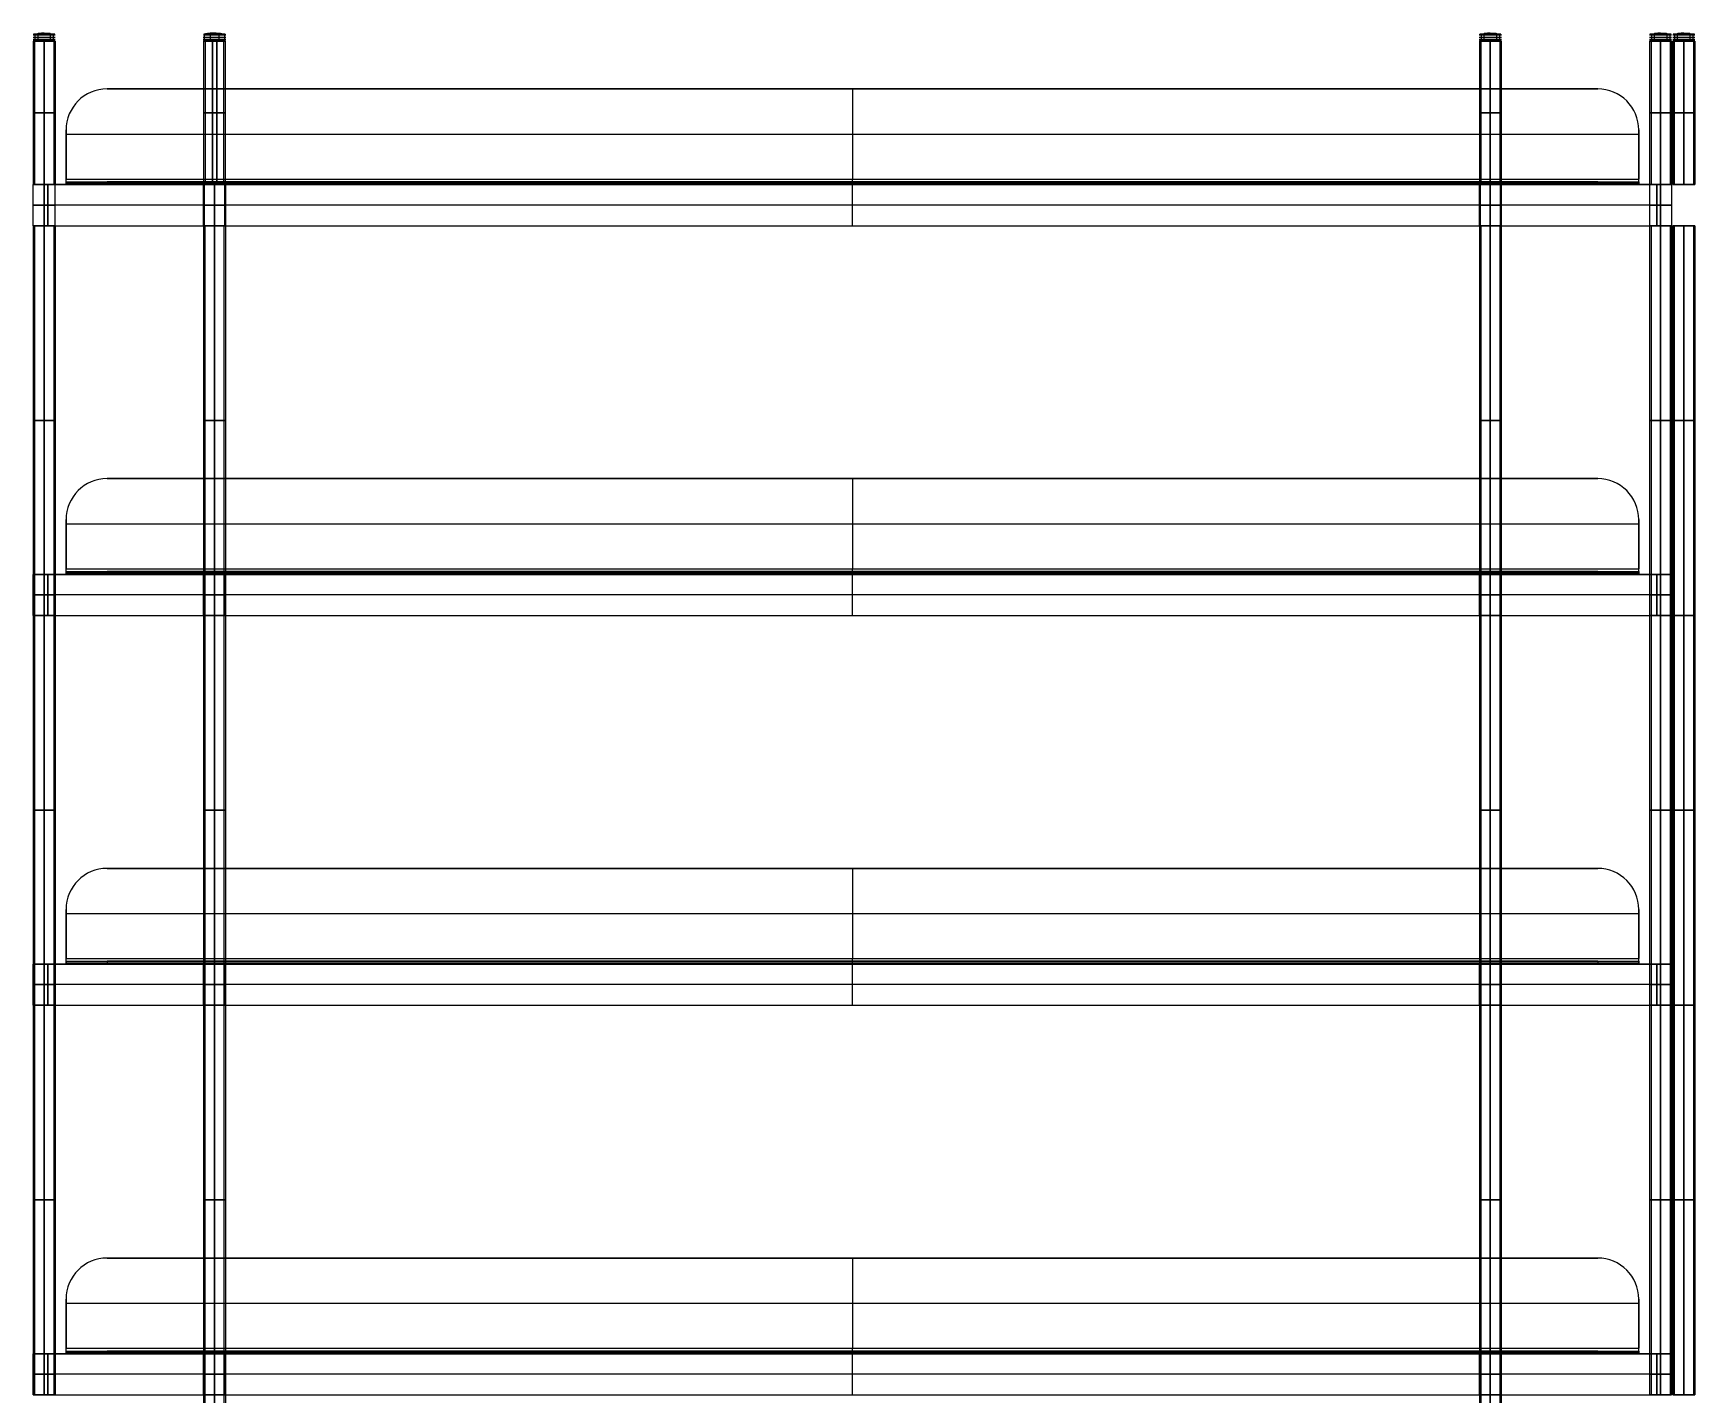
# Model space of a CAD drawing. Header units: millimetres. Extents: x -17 to 2899, y 470 to 2182.
# Drawn here: x -8 to 1207, y 1186 to 2182 of the extents above; entities that cross this region are included whole.
import ezdxf

# ---------------------------------------------------------------- set-up
doc = ezdxf.new("R2010")
doc.units = ezdxf.units.MM
doc.header["$MEASUREMENT"] = 0
doc.layers.add('Default', color=7, linetype='Continuous', true_color=0x000000)

# ---------------------------------------------------------------- blocks, each defined once
blk = doc.blocks.new('Top_Single')
at = {"layer": 'Default'}
for p, q in [((-8.2, 4.1), (-8.2, 0.4)), ((0, 4.1, 8.2), (0, 0.4, 8.2)), ((0, 0.4, -8.2), (0, 4.1, -8.2)), ((8.2, 4.1), (8.2, 0.4)), ((-6.9, -0.3), (6.9, -0.3)), ((0, -0.3, -6.9), (0, -0.3, 6.9))]:
    blk.add_line(p, q, dxfattribs=at)
for centre, start, end in [((-7.7, 4.1), 105.165, 179.25), ((-7.7, 0.4), 180, 254.0079), ((-7.7, 0.4), 179.25, 180), ((7.7, 4.1), 0.75, 74.835), ((7.7, 0.4), 285.9921, 0), ((7.7, 0.4), 0, 0.75)]:
    blk.add_arc(centre, 0.5, start, end, dxfattribs=at)
at = {"layer": 'Default', "extrusion": (0, 1, 0)}
for centre, radius, start, end in [((0, 0, 4.1), 8.2, 270, 90), ((0, 0, 2.2), 8.22, 270, 90), ((0, 0, 0.4), 8.25, 270, 90), ((0, 0, 4.6), 7.83, 0, 90), ((0, 0, 4.6), 7.83, 270, 0), ((0, 0, 4.6), 7.83, 180, 270), ((0, 0, 4.6), 7.83, 90, 180), ((0, 0, 4.1), 8.2, 90, 270), ((0, 0, 2.2), 8.22, 90, 270), ((0, 0, 0.4), 8.25, 90, 270)]:
    blk.add_arc(centre, radius, start, end, dxfattribs=at)
at = {"layer": 'Default', "extrusion": (-6.73259e-18, 1, 3.36629e-18)}
blk.add_arc((0, 0, 0.4), 8.25, 270, 90, dxfattribs=at)
at = {"layer": 'Default', "extrusion": (1, 1.60183e-17, -1.22364e-15)}
blk.add_arc((4.1, -7.7), 0.5, 270.75, 344.835, dxfattribs=at)
at = {"layer": 'Default', "extrusion": (1, -3.7376e-17, -2.85515e-15)}
blk.add_arc((4.1, 7.7), 0.5, 15.165, 89.25, dxfattribs=at)
at = {"layer": 'Default', "extrusion": (1, -2.72211e-31, -1.22593e-15)}
blk.add_arc((0.4, -7.7), 0.5, 195.9921, 270, dxfattribs=at)
at = {"layer": 'Default', "extrusion": (1, 0, 0)}
for centre, start, end in [((0.4, -7.7), 270, 270.75), ((0.4, 7.7), 89.25, 90), ((0.4, 7.7), 90, 164.0079), ((0.4, -7.7), 195.9921, 270)]:
    blk.add_arc(centre, 0.5, start, end, dxfattribs=at)
at = {"layer": 'Default', "extrusion": (6.73259e-18, 1, -3.36629e-18)}
blk.add_arc((0, 0, 0.4), 8.25, 90, 270, dxfattribs=at)
at = {"layer": 'Default', "extrusion": (1, 1.13421e-30, 2.04321e-15)}
blk.add_arc((0.4, 7.7), 0.5, 90, 164.0079, dxfattribs=at)
at = {"layer": 'Default', "extrusion": (2.81677e-17, 1, 4.92935e-17)}
blk.add_arc((0, 0, -0.1), 7.88, 270, 0, dxfattribs=at)
at = {"layer": 'Default', "extrusion": (1.76048e-18, 1, -4.92935e-17)}
blk.add_arc((0, 0, -0.1), 7.88, 0, 90, dxfattribs=at)
at = {"layer": 'Default', "extrusion": (-2.99282e-17, 1, 2.46468e-17)}
blk.add_arc((0, 0, -0.1), 7.88, 180, 270, dxfattribs=at)
at = {"layer": 'Default', "extrusion": (-1.93396e-33, 1, -2.28863e-17)}
blk.add_arc((0, 0, -0.1), 7.88, 90, 180, dxfattribs=at)
at = {"layer": 'Default'}
for points in [[(0, 5.4), (-4.9, 5.4), (-7.8, 4.6)], [(7.8, 4.6), (4.9, 5.4), (0, 5.4)], [(0, 5.4), (0, 5.4, -4.9), (0, 4.6, -7.8)], [(0, 5.4), (0, 5.4, 4.9), (0, 4.6, 7.8)], [(-7.9, -0.1), (-7.4, -0.2), (-6.9, -0.3)], [(0, -0.1, -7.9), (0, -0.2, -7.4), (0, -0.3, -6.9)], [(0, -0.1, 7.9), (0, -0.2, 7.4), (0, -0.3, 6.9)], [(6.9, -0.3), (7.4, -0.2), (7.9, -0.1)]]:
    blk.add_open_spline(points, degree=2, dxfattribs=at)
for points in [[(-4.4, 5.2), (-4.4, 5.2, -8.8), (4.4, 5.2, -8.8), (4.4, 5.2)], [(4.4, 5.2), (4.4, 5.2, 8.8), (-4.4, 5.2, 8.8), (-4.4, 5.2)], [(-7.4, -0.2), (-7.4, -0.2, -14.8), (7.4, -0.2, -14.8), (7.4, -0.2)], [(7.4, -0.2), (7.4, -0.2, 14.8), (-7.4, -0.2, 14.8), (-7.4, -0.2)], [(-6.9, -0.3), (-6.9, -0.3, -13.8), (6.9, -0.3, -13.8), (6.9, -0.3)], [(-6.9, -0.3), (-6.9, -0.3, 13.8), (6.9, -0.3, 13.8), (6.9, -0.3)]]:
    blk.add_rational_spline(points, [1, 0.333333333333, 0.333333333333, 1], degree=3, dxfattribs=at)
blk = doc.blocks.new('Top assembly')
at = {"layer": 'Default'}
blk.add_blockref('Top_Single', (0, 0), dxfattribs=at)
blk = doc.blocks.new('lower tube_Rr 105mm')
at = {"layer": 'Default'}
for p, q in [((-8, 105), (-7, 105)), ((-8, 105), (-8, 0)), ((-7, 105), (-7, 0)), ((0, 0, 7), (0, 105, 7)), ((0, 105, -7), (0, 0, -7)), ((0, 105, 8), (0, 0, 8)), ((0, 0, -8), (0, 105, -8)), ((0, 105, -8), (0, 105, -7)), ((0, 105, 7), (0, 105, 8)), ((7, 105), (8, 105)), ((7, 105), (7, 0)), ((8, 105), (8, 0)), ((-8, 0), (-7, 0)), ((0, 0, -8), (0, 0, -7)), ((0, 0, 7), (0, 0, 8)), ((7, 0), (8, 0))]:
    blk.add_line(p, q, dxfattribs=at)
at = {"layer": 'Default', "extrusion": (0, 1, 0)}
for centre, radius, start, end in [((0, 0, 105), 8, 270, 90), ((0, 0, 105), 7, 270, 90), ((0, 0, 105), 8, 90, 270), ((0, 0, 105), 7, 90, 270), ((0, 0, 52.5), 8, 270, 90), ((0, 0, 52.5), 7, 270, 90), ((0, 0, 52.5), 8, 90, 270), ((0, 0, 52.5), 7, 90, 270)]:
    blk.add_arc(centre, radius, start, end, dxfattribs=at)
at = {"layer": 'Default', "extrusion": (1.11022e-15, 1, 4.93038e-32)}
blk.add_arc((0, 0), 8, 270, 90, dxfattribs=at)
at = {"layer": 'Default', "extrusion": (1.26883e-15, 1, 5.63472e-32)}
blk.add_arc((0, 0), 7, 270, 90, dxfattribs=at)
at = {"layer": 'Default', "extrusion": (-1.11022e-15, 1, -4.93038e-32)}
blk.add_arc((0, 0), 8, 90, 270, dxfattribs=at)
at = {"layer": 'Default', "extrusion": (-1.26883e-15, 1, -5.63472e-32)}
blk.add_arc((0, 0), 7, 90, 270, dxfattribs=at)
blk = doc.blocks.new('2016.05.19 CM Storage_top tube')
at = {"layer": 'Default', "extrusion": (-0.57616, 4.63914e-16, -0.817337), "rotation": 89.9999999999998}
blk.add_blockref('Top assembly', (-104.1, 11.2, -91), dxfattribs=at)
at = {"layer": 'Default'}
blk.add_blockref('lower tube_Rr 105mm', (43.3, -1.3, 80.9), dxfattribs=at)
blk = doc.blocks.new('middle tube 285')
at = {"layer": 'Default'}
for p, q in [((-8, 285), (-7, 285)), ((-8, 285), (-8, 0)), ((-7, 285), (-7, 0)), ((0, 0, 7), (0, 285, 7)), ((0, 285, -7), (0, 0, -7)), ((0, 285, 8), (0, 0, 8)), ((0, 0, -8), (0, 285, -8)), ((0, 285, -8), (0, 285, -7)), ((0, 285, 7), (0, 285, 8)), ((7, 285), (8, 285)), ((7, 285), (7, 0)), ((8, 285), (8, 0)), ((-8, 0), (-7, 0)), ((0, 0, -8), (0, 0, -7)), ((0, 0, 7), (0, 0, 8)), ((7, 0), (8, 0))]:
    blk.add_line(p, q, dxfattribs=at)
at = {"layer": 'Default', "extrusion": (0, 1, 0)}
for centre, radius, start, end in [((0, 0, 285), 8, 270, 90), ((0, 0, 285), 7, 270, 90), ((0, 0, 285), 8, 90, 270), ((0, 0, 285), 7, 90, 270), ((0, 0, 142.5), 8, 270, 90), ((0, 0, 142.5), 7, 270, 90), ((0, 0, 142.5), 8, 90, 270), ((0, 0, 142.5), 7, 90, 270)]:
    blk.add_arc(centre, radius, start, end, dxfattribs=at)
at = {"layer": 'Default', "extrusion": (8.88178e-15, 1, 3.9443e-31)}
blk.add_arc((0, 0), 8, 270, 90, dxfattribs=at)
at = {"layer": 'Default', "extrusion": (1.01506e-14, 1, 4.50778e-31)}
blk.add_arc((0, 0), 7, 270, 90, dxfattribs=at)
at = {"layer": 'Default', "extrusion": (-8.88178e-15, 1, -3.9443e-31)}
blk.add_arc((0, 0), 8, 90, 270, dxfattribs=at)
at = {"layer": 'Default', "extrusion": (-1.01506e-14, 1, -4.50778e-31)}
blk.add_arc((0, 0), 7, 90, 270, dxfattribs=at)
blk = doc.blocks.new('15111702_CM Storage_Pin')
at = {"layer": 'Default'}
for p, q in [((8, 0, 15), (-8, 0, 15)), ((-8, 0, -15), (8, 0, -15)), ((0, 8, 15), (0, 8, -15)), ((0, -8, 15), (0, 8, 15)), ((0, -8, -15), (0, 8, -15)), ((8, 0, 15), (8, 0, -15)), ((-8, 0, -15), (-8, 0, 15)), ((0, -8, 15), (0, -8, -15))]:
    blk.add_line(p, q, dxfattribs=at)
for centre, start, end in [((0, 0, 15), 0, 180), ((0, 0, -15), 0, 180), ((0, 0), 0, 180), ((0, 0, 15), 180, 0), ((0, 0, -15), 180, 0), ((0, 0), 180, 0)]:
    blk.add_arc(centre, 8, start, end, dxfattribs=at)
blk = doc.blocks.new('15060102-05_CM Storage_End profile')
at = {"layer": 'Default'}
for p, q in [((-7.5, 15, 161.1), (7.5, 15, 161.1)), ((-7.5, -15, 161.1), (-7.5, 15, 161.1)), ((0, 15, 5.2), (0, -15, 5.2)), ((0, 15, 322.2), (0, 15, 5.2)), ((0, -15, 322.2), (0, 15, 322.2)), ((7.5, -15), (7.5, 15)), ((7.5, -15, 161.1), (7.5, 15, 161.1)), ((-7.5, 0, 322.2), (-7.5, 0)), ((7.5, 0, 322.2), (-7.5, 0, 322.2)), ((7.5, 0), (7.5, 0, 322.2)), ((-7.5, -15, 161.1), (7.5, -15, 161.1)), ((0, -15, 5.2), (0, -15, 322.2))]:
    blk.add_line(p, q, dxfattribs=at)
at = {"layer": 'Default', "extrusion": (0, 1, 0)}
for centre, start, end in [((0, -2.8, 15), 20.3641, 90), ((0, -2.8, 15), 90, 159.6359), ((0, -2.8), 20.3641, 90), ((0, -2.8), 90, 159.6359), ((0, -2.8, -15), 20.3641, 90), ((0, -2.8, -15), 90, 159.6359)]:
    blk.add_arc(centre, 8, start, end, dxfattribs=at)
at = {"layer": 'Default'}
for points in [[(-7.5, 15, 322.2), (-7.5, 15, 161.1), (-7.5, 15)], [(7.5, 15, 322.2), (0, 15, 322.2), (-7.5, 15, 322.2)], [(-7.5, -15), (-7.5, 0), (-7.5, 15)], [(-7.5, 15, 322.2), (-7.5, 0, 322.2), (-7.5, -15, 322.2)], [(7.5, 15, 322.2), (7.5, 15, 161.1), (7.5, 15)], [(7.5, -15, 322.2), (7.5, 0, 322.2), (7.5, 15, 322.2)], [(-7.5, -15, 322.2), (-7.5, -15, 161.1), (-7.5, -15)], [(-7.5, -15, 322.2), (0, -15, 322.2), (7.5, -15, 322.2)], [(7.5, -15), (7.5, -15, 161.1), (7.5, -15, 322.2)]]:
    blk.add_open_spline(points, degree=2, dxfattribs=at)
blk = doc.blocks.new('15060102-06_CM Storage_End profile and pin')
at = {"layer": 'Default'}
blk.add_blockref('15060102-05_CM Storage_End profile', (0, 0), dxfattribs=at)
at = {"layer": 'Default', "extrusion": (1.46148e-17, 1, -1.69804e-16), "rotation": 180}
blk.add_blockref('15111702_CM Storage_Pin', (0, -2.8), dxfattribs=at)
blk = doc.blocks.new('15060102-11_CM Storage_Shelf sheet')
at = {"layer": 'Default'}
for p, q in [((30, 68, -399), (1120, 68, -399)), ((575, 68, -400), (575, 2, -400)), ((575, 68, -398), (575, 2, -398)), ((575, 68, -398), (575, 68, -400)), ((0, 2, -399), (0, 38, -399)), ((1150, 2, -399), (1150, 38, -399)), ((0, 35, -400), (1150, 35, -400)), ((0, 35, -398), (1150, 35, -398)), ((0, 20, -398), (0, 20, -400)), ((1150, 20, -400), (1150, 20, -398)), ((0, -1.5, -398), (0, 2, -398)), ((0, 0, -198), (1150, 0, -198)), ((0, 0, -396), (0, 0, -399.5)), ((575, 0), (575, 0, -396)), ((1120, 0), (1120, -2)), ((1150, -1.5, -398), (1150, 2, -398)), ((1150, 0, -396), (1150, 0, -399.5)), ((0, -2, -213), (0, 0, -213)), ((0, -1, -396), (0, -1, -30)), ((0, -2, -198), (1150, -2, -198)), ((30, -1), (1120, -1)), ((575, -2), (575, 0)), ((575, -2), (575, -2, -396)), ((1150, -2, -213), (1150, 0, -213)), ((1150, -1, -30), (1150, -1, -396))]:
    blk.add_line(p, q, dxfattribs=at)
for centre, start, end in [((30, 38, -400), 90, 180), ((30, 38, -398), 90, 180), ((30, 38, -399), 90, 180), ((1120, 38, -400), 0, 90), ((1120, 38, -398), 0, 90), ((1120, 38, -399), 0, 90)]:
    blk.add_arc(centre, 30, start, end, dxfattribs=at)
at = {"layer": 'Default', "extrusion": (1, -1.19904e-14, -1.06581e-14)}
blk.add_arc((2, -396), 4, 180, 270, dxfattribs=at)
at = {"layer": 'Default', "extrusion": (1, -2.39808e-14, -2.13163e-14)}
blk.add_arc((2, -396), 2, 180, 270, dxfattribs=at)
at = {"layer": 'Default', "extrusion": (2.77556e-18, 1, -3.23815e-18)}
blk.add_arc((-30, -30), 30, 0, 90, dxfattribs=at)
at = {"layer": 'Default', "extrusion": (1, 0, 0)}
for centre, radius in [((2, -396, 575), 4), ((2, -396, 575), 2), ((2, -396, 1150), 4), ((2, -396, 1150), 2)]:
    blk.add_arc(centre, radius, 180, 270, dxfattribs=at)
at = {"layer": 'Default', "extrusion": (-2.77556e-18, 1, -3.23815e-18)}
blk.add_arc((-1120, -30), 30, 90, 180, dxfattribs=at)
at = {"layer": 'Default', "extrusion": (0, 1, 0)}
for centre, start, end in [((-30, -30, -1), 0, 90), ((-30, -30, -2), 360, 90), ((-1120, -30, -1), 90, 180), ((-1120, -30, -2), 90, 180)]:
    blk.add_arc(centre, 30, start, end, dxfattribs=at)
at = {"layer": 'Default'}
for points in [[(1120, 68, -400), (575, 68, -400), (30, 68, -400)], [(1120, 68, -398), (575, 68, -398), (30, 68, -398)], [(30, 68, -398), (30, 68, -399), (30, 68, -400)], [(1120, 68, -400), (1120, 68, -399), (1120, 68, -398)], [(0, 38, -398), (0, 20, -398), (0, 2, -398)], [(0, 38, -400), (0, 38, -399), (0, 38, -398)], [(0, 2, -400), (0, 20, -400), (0, 38, -400)], [(1150, 38, -400), (1150, 20, -400), (1150, 2, -400)], [(1150, 38, -398), (1150, 38, -399), (1150, 38, -400)], [(1150, 2, -398), (1150, 20, -398), (1150, 38, -398)], [(0, 2, -400), (0, 2, -399), (0, 2, -398)], [(0, 2, -400), (575, 2, -400), (1150, 2, -400)], [(0, 2, -398), (575, 2, -398), (1150, 2, -398)], [(0, 0, -30), (0, 0, -213), (0, 0, -396)], [(0, 0, -396), (0, -1, -396), (0, -2, -396)], [(0, 0, -396), (575, 0, -396), (1150, 0, -396)], [(1120, 0), (575, 0), (30, 0)], [(30, 0), (30, -1), (30, -2)], [(1150, 2, -400), (1150, 2, -399), (1150, 2, -398)], [(1150, 0, -396), (1150, 0, -213), (1150, 0, -30)], [(1150, -2, -396), (1150, -1, -396), (1150, 0, -396)], [(0, -2, -30), (0, -1, -30), (0, 0, -30)], [(0, -2, -396), (0, -2, -213), (0, -2, -30)], [(0, -2, -396), (575, -2, -396), (1150, -2, -396)], [(1120, -2), (575, -2), (30, -2)], [(1150, 0, -30), (1150, -1, -30), (1150, -2, -30)], [(1150, -2, -396), (1150, -2, -213), (1150, -2, -30)]]:
    blk.add_open_spline(points, degree=2, dxfattribs=at)
blk = doc.blocks.new('15060102-03_CM Storage_Front profile')
at = {"layer": 'Default'}
for p, q in [((-7.5, -15, -588.2), (-7.5, 15, -588.2)), ((7.5, 15, -588.2), (-7.5, 15, -588.2)), ((0, 15, -1171.2), (0, -15, -1171.2)), ((0, 15, -1171.2), (0, 15, -5.2)), ((0, -15, -5.2), (0, 15, -5.2)), ((7.5, -15, -1176.4), (7.5, 15, -1176.4)), ((7.5, -15, -588.2), (7.5, 15, -588.2)), ((-7.5, 0, -1176.4), (-7.5, 0)), ((7.5, 0, -1176.4), (7.5, 0)), ((-7.5, -15, -588.2), (7.5, -15, -588.2)), ((0, -15, -5.2), (0, -15, -1171.2))]:
    blk.add_line(p, q, dxfattribs=at)
at = {"layer": 'Default', "extrusion": (-2.36848e-16, 1, 5.03211e-16)}
blk.add_arc((0, 2.8, 15), 8, 200.3641, 339.6359, dxfattribs=at)
at = {"layer": 'Default', "extrusion": (3.13099e-16, 1, -4.5019e-16)}
blk.add_arc((0, -1179.2, 15), 8, 20.3641, 90, dxfattribs=at)
at = {"layer": 'Default', "extrusion": (-1.71529e-16, 1, -1.26829e-15)}
blk.add_arc((0, -1179.2, 15), 8, 90, 159.6359, dxfattribs=at)
at = {"layer": 'Default', "extrusion": (0, 1, 0)}
for centre, start, end in [((0, 2.8), 200.3641, 339.6359), ((0, -1179.2), 20.3641, 90), ((0, -1179.2), 90, 159.6359)]:
    blk.add_arc(centre, 8, start, end, dxfattribs=at)
at = {"layer": 'Default', "extrusion": (2.36848e-16, 1, 8.37925e-16)}
blk.add_arc((0, 2.8, -15), 8, 200.3641, 339.6359, dxfattribs=at)
at = {"layer": 'Default', "extrusion": (2.8263e-16, 1, -1.08748e-15)}
blk.add_arc((0, -1179.2, -15), 8, 20.3641, 90, dxfattribs=at)
at = {"layer": 'Default', "extrusion": (-6.83899e-16, 1, -1.66445e-15)}
blk.add_arc((0, -1179.2, -15), 8, 90, 159.6359, dxfattribs=at)
at = {"layer": 'Default'}
for points in [[(-7.5, -15), (-7.5, 0), (-7.5, 15)], [(-7.5, 15), (-7.5, 15, -588.2), (-7.5, 15, -1176.4)], [(-7.5, 15, -1176.4), (-7.5, 0, -1176.4), (-7.5, -15, -1176.4)], [(7.5, 15), (7.5, 0), (7.5, -15)], [(7.5, 15, -1176.4), (7.5, 15, -588.2), (7.5, 15)], [(-7.5, -15), (-7.5, -15, -588.2), (-7.5, -15, -1176.4)], [(7.5, -15), (7.5, -15, -588.2), (7.5, -15, -1176.4)]]:
    blk.add_open_spline(points, degree=2, dxfattribs=at)
blk = doc.blocks.new('15060102-04_CM Storage_Front profile and pin')
at = {"layer": 'Default', "rotation": 360}
blk.add_blockref('15060102-03_CM Storage_Front profile', (0, 15, 1179.2), dxfattribs=at)
at = {"layer": 'Default', "extrusion": (7.02506e-17, -1, -3.50151e-17), "rotation": 180}
blk.add_blockref('15111702_CM Storage_Pin', (0, 1182, -15), dxfattribs=at)
at = {"layer": 'Default', "extrusion": (5.55112e-17, 1, 8.32667e-17), "rotation": 360}
blk.add_blockref('15111702_CM Storage_Pin', (0, 0, 15), dxfattribs=at)
blk = doc.blocks.new('shelves_Med plastinsats')
at = {"layer": 'Default'}
for name, p in [('15060102-11_CM Storage_Shelf sheet', (-108.5, 17, 410.2161)), ('15060102-06_CM Storage_End profile and pin', (0, 0)), ('15060102-06_CM Storage_End profile and pin', (933, 0))]:
    blk.add_blockref(name, p, dxfattribs=at)
at = {"layer": 'Default', "extrusion": (-1, -1.35308e-16, 1.37218e-17), "rotation": 90}
blk.add_blockref('15060102-04_CM Storage_Front profile and pin', (15, 329.7161, -1057.5), dxfattribs=at)
blk = doc.blocks.new('TALLL SHELVING DOUBLE')
at = {"layer": 'Default'}
for name, p in [('2016.05.19 CM Storage_top tube', (-43.7, 2072.5, 902)), ('2016.05.19 CM Storage_top tube', (1013.8, 2072.5, 569.5)), ('2016.05.19 CM Storage_top tube', (1138.3, 2072.5, 902)), ('2016.05.19 CM Storage_top tube', (1155.3, 2072.5, 902)), ('shelves_Med plastinsats', (124.1, 2056.2, 653.2)), ('middle tube 285', (-0.4, 1756.2, 982.9)), ('middle tube 285', (124.1, 1756.2, 650.4)), ('middle tube 285', (1181.6, 1756.2, 982.9)), ('shelves_Med plastinsats', (124.1, 1771.2, 653.2)), ('middle tube 285', (-0.4, 1471.2, 982.9)), ('middle tube 285', (124.1, 1471.2, 650.4)), ('middle tube 285', (1181.6, 1471.2, 982.9)), ('shelves_Med plastinsats', (124.1, 1486.2, 653.2)), ('middle tube 285', (-0.4, 1186.2, 982.9)), ('middle tube 285', (124.1, 1186.2, 650.4)), ('middle tube 285', (1181.6, 1186.2, 982.9)), ('shelves_Med plastinsats', (124.1, 1201.2, 653.2)), ('middle tube 285', (124.1, 901.2, 650.4))]:
    blk.add_blockref(name, p, dxfattribs=at)
at = {"layer": 'Default', "extrusion": (0.976625, 0, 0.214951), "rotation": 270}
blk.add_blockref('2016.05.19 CM Storage_top tube', (2072.5, 651.8, 180.2), dxfattribs=at)
at = {"layer": 'Default', "extrusion": (-5.5036e-07, 1.69804e-16, 1)}
for p in [(1057.1, 1756.2, 650.4), (1057.1, 1471.2, 650.4), (1057.1, 1186.2, 650.4), (1057.1, 901.2, 650.4)]:
    blk.add_blockref('middle tube 285', p, dxfattribs=at)
at = {"layer": 'Default', "extrusion": (2.23564e-08, 7.62441e-24, -1), "rotation": 359.9999999999999}
for p in [(-1198.6, 1756.2, -982.9), (-1198.6, 1471.2, -982.9), (-1198.6, 1186.2, -982.9)]:
    blk.add_blockref('middle tube 285', p, dxfattribs=at)

msp = doc.modelspace()

# ---------------------------------------------------------------- block references
at = {"layer": 'Default'}
msp.add_blockref('TALLL SHELVING DOUBLE', (0, 0), dxfattribs=at)

doc.saveas('drawing.dxf')
